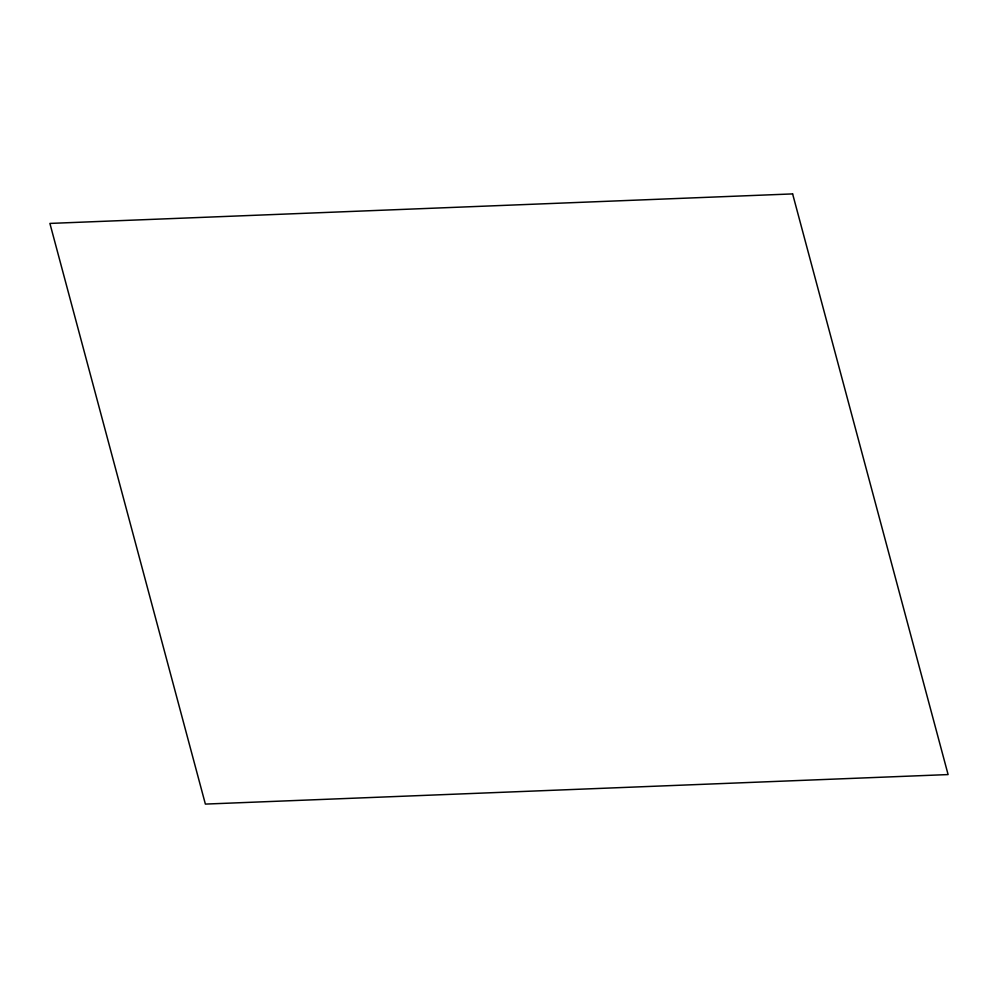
<?xml version="1.0" encoding="UTF-8"?>
<svg xmlns="http://www.w3.org/2000/svg" width="998" height="998" viewBox="0 0 998 998"><rect width="100%" height="100%" fill="white"/><g stroke="black" fill="none" stroke-linecap="round" stroke-linejoin="round"><path stroke-width="1.5" d="M792.624 193.911L49.9 223.427L205.376 804.089L948.1 774.573L792.624 193.911"/></g></svg>
